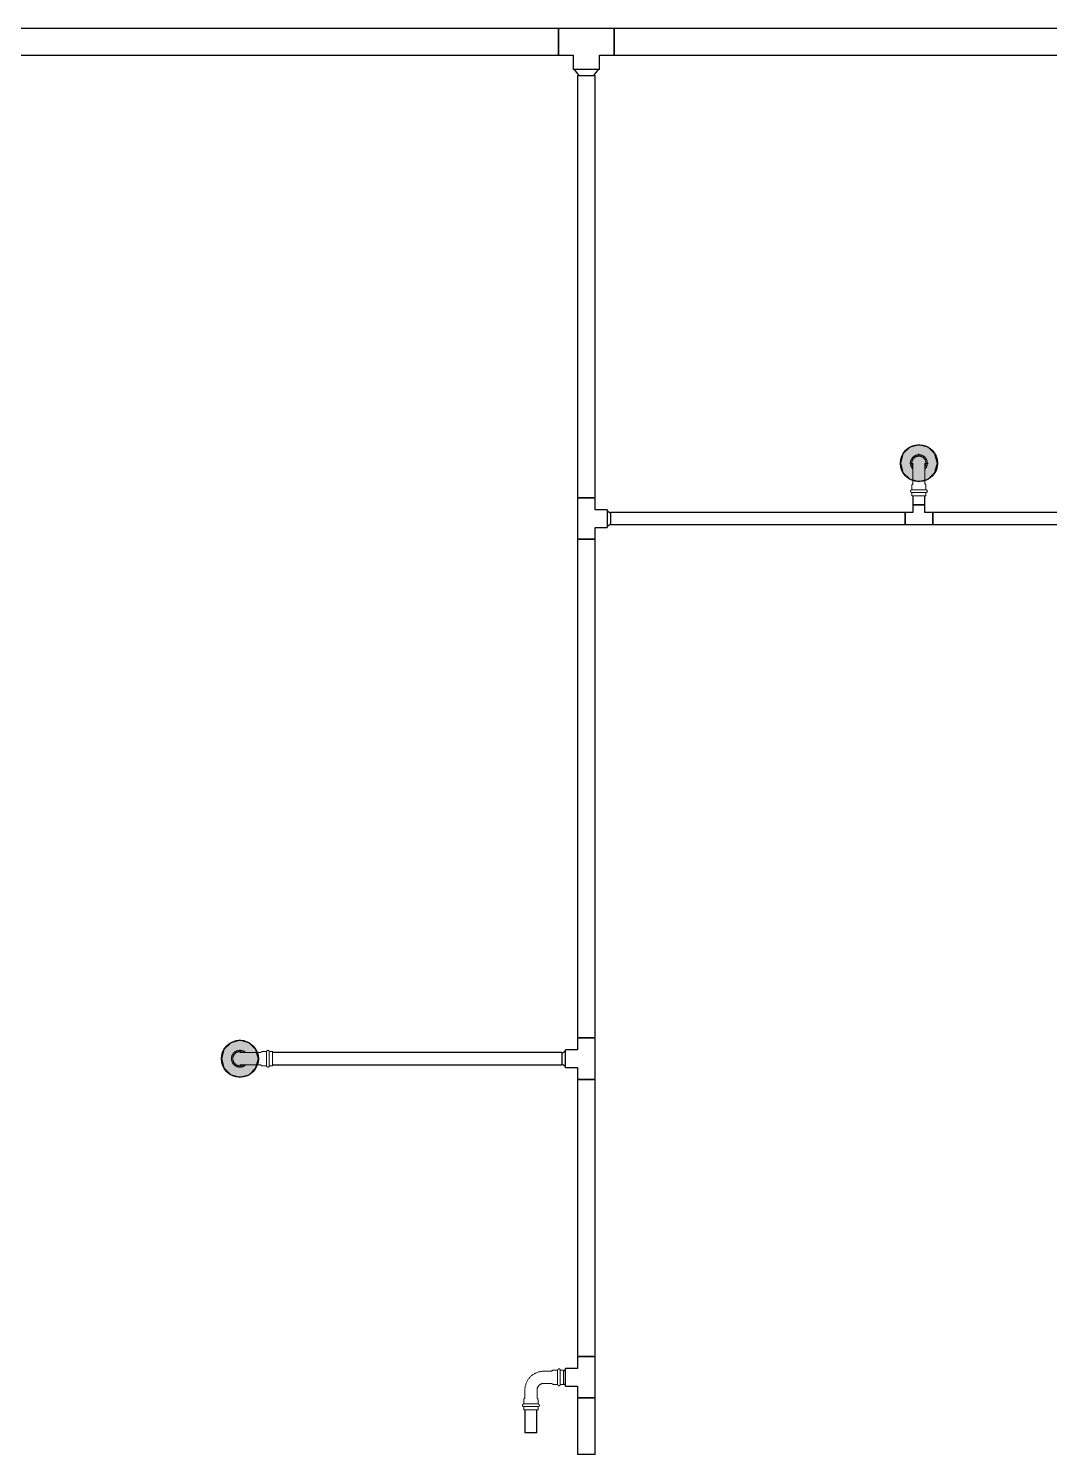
# Model space of a CAD drawing. Header units: inches. Extents: x -3327 to -1, y 8 to 1328.
# Drawn here: x -1012 to -901.5, y 119 to 273.4 of the extents above; entities that cross this region are included whole.
import ezdxf

# ---------------------------------------------------------------- set-up
doc = ezdxf.new("R2010")
doc.units = ezdxf.units.IN
doc.header["$MEASUREMENT"] = 0
doc.layers.add('P-PIPE', color=3, linetype='Continuous', lineweight=9)
doc.layers.add('X - REF - FP', color=7, linetype='Continuous', true_color=0xb90000)

# ---------------------------------------------------------------- blocks, each defined once
blk = doc.blocks.new('Victaulic-VicPress316-Elbow 90-45deg Style P568_P571 - Standard-V1-SECOND LEVEL')
at = {"layer": 'P-PIPE'}
for p, q in [((-0.77, 3.52), (-0.77, 3.18)), ((0.77, 3.52), (-0.77, 3.52)), ((-0.77, 3.18), (0.77, 3.18)), ((0.77, 3.18), (0.77, 3.52)), ((-0.77, 2.89), (-0.77, 2.44)), ((-0.77, 2.89), (0.77, 2.89)), ((-0.66, 2.28), (-0.66, 1.39)), ((0.66, 1.39), (0.66, 2.28)), ((0.77, 2.44), (0.77, 2.89)), ((-3.18, 0.77), (-3.52, 0.77)), ((-3.52, 0.77), (-3.52, -0.77)), ((-3.18, -0.77), (-3.18, 0.77)), ((-2.44, 0.77), (-2.89, 0.77)), ((-2.89, -0.77), (-2.89, 0.77)), ((-1.39, 0.66), (-2.28, 0.66)), ((-3.52, -0.77), (-3.18, -0.77)), ((-2.89, -0.77), (-2.44, -0.77)), ((-2.28, -0.66), (-1.39, -0.66))]:
    blk.add_line(p, q, dxfattribs=at)
at = {"layer": 'P-PIPE', "flags": 128}
for points in [[(-0.77, 2.89), (-0.77, 2.89), (-0.78, 2.89), (-0.78, 2.89), (-0.79, 2.89), (-0.8, 2.89), (-0.8, 2.89), (-0.81, 2.9), (-0.81, 2.9), (-0.82, 2.9), (-0.82, 2.9), (-0.83, 2.9), (-0.83, 2.91), (-0.84, 2.91), (-0.84, 2.91), (-0.85, 2.92), (-0.85, 2.92), (-0.86, 2.92), (-0.86, 2.93), (-0.87, 2.93), (-0.87, 2.93), (-0.87, 2.94), (-0.88, 2.94), (-0.88, 2.95), (-0.89, 2.95), (-0.89, 2.96), (-0.89, 2.96), (-0.89, 2.97), (-0.9, 2.97), (-0.9, 2.98), (-0.9, 2.98), (-0.9, 2.99), (-0.91, 2.99), (-0.91, 3), (-0.91, 3.01), (-0.91, 3.01), (-0.91, 3.02), (-0.91, 3.02), (-0.91, 3.03), (-0.91, 3.03), (-0.91, 3.04), (-0.91, 3.05), (-0.91, 3.05), (-0.91, 3.06), (-0.91, 3.06), (-0.91, 3.07), (-0.91, 3.07), (-0.91, 3.08), (-0.9, 3.09), (-0.9, 3.09), (-0.9, 3.1), (-0.9, 3.1), (-0.89, 3.11), (-0.89, 3.11), (-0.89, 3.12), (-0.88, 3.12), (-0.88, 3.13), (-0.88, 3.13), (-0.87, 3.14), (-0.87, 3.14), (-0.86, 3.14), (-0.86, 3.15), (-0.86, 3.15), (-0.85, 3.15), (-0.85, 3.16), (-0.84, 3.16), (-0.84, 3.16), (-0.83, 3.17), (-0.83, 3.17), (-0.82, 3.17), (-0.82, 3.17), (-0.81, 3.17), (-0.8, 3.18), (-0.8, 3.18), (-0.79, 3.18), (-0.79, 3.18), (-0.78, 3.18), (-0.78, 3.18), (-0.77, 3.18), (-0.77, 3.18)], [(0.77, 3.18), (0.77, 3.18), (0.76, 3.18), (0.76, 3.18), (0.76, 3.18), (0.75, 3.18), (0.74, 3.18), (0.74, 3.18), (0.73, 3.18), (0.72, 3.18), (0.71, 3.18), (0.69, 3.18), (0.68, 3.18), (0.67, 3.18), (0.65, 3.18), (0.63, 3.18), (0.61, 3.18), (0.6, 3.18), (0.58, 3.18), (0.56, 3.18), (0.53, 3.18), (0.51, 3.18), (0.49, 3.18), (0.46, 3.18), (0.44, 3.18), (0.41, 3.18), (0.39, 3.18), (0.36, 3.18), (0.33, 3.18), (0.31, 3.18), (0.28, 3.18), (0.25, 3.18), (0.22, 3.18), (0.19, 3.18), (0.16, 3.18), (0.13, 3.18), (0.1, 3.18), (0.07, 3.18), (0.04, 3.18), (0.01, 3.18), (-0.02, 3.18), (-0.05, 3.18), (-0.08, 3.18), (-0.11, 3.18), (-0.14, 3.18), (-0.17, 3.18), (-0.2, 3.18), (-0.23, 3.18), (-0.26, 3.18), (-0.29, 3.18), (-0.32, 3.18), (-0.35, 3.18), (-0.37, 3.18), (-0.4, 3.18), (-0.43, 3.18), (-0.45, 3.18), (-0.48, 3.18), (-0.5, 3.18), (-0.52, 3.18), (-0.54, 3.18), (-0.57, 3.18), (-0.59, 3.18), (-0.6, 3.18), (-0.62, 3.18), (-0.64, 3.18), (-0.66, 3.18), (-0.67, 3.18), (-0.69, 3.18), (-0.7, 3.18), (-0.71, 3.18), (-0.72, 3.18), (-0.73, 3.18), (-0.74, 3.18), (-0.75, 3.18), (-0.75, 3.18), (-0.76, 3.18), (-0.76, 3.18), (-0.77, 3.18), (-0.77, 3.18), (-0.77, 3.18)], [(-0.77, 3.18), (-0.77, 3.18), (-0.76, 3.18), (-0.76, 3.18), (-0.76, 3.18), (-0.75, 3.18), (-0.74, 3.18), (-0.74, 3.18), (-0.73, 3.18)], [(0.72, 3.18), (0.73, 3.18), (0.74, 3.18), (0.75, 3.18), (0.75, 3.18), (0.76, 3.18), (0.76, 3.18), (0.77, 3.18), (0.77, 3.18), (0.77, 3.18)], [(0.77, 3.18), (0.77, 3.18), (0.78, 3.18), (0.78, 3.18), (0.79, 3.18), (0.8, 3.18), (0.8, 3.18), (0.81, 3.18), (0.81, 3.17), (0.82, 3.17), (0.82, 3.17), (0.83, 3.17), (0.83, 3.17), (0.84, 3.16), (0.84, 3.16), (0.85, 3.16), (0.85, 3.15), (0.86, 3.15), (0.86, 3.15), (0.87, 3.14), (0.87, 3.14), (0.87, 3.13), (0.88, 3.13), (0.88, 3.12), (0.89, 3.12), (0.89, 3.11), (0.89, 3.11), (0.89, 3.1), (0.9, 3.1), (0.9, 3.09), (0.9, 3.09), (0.9, 3.08), (0.91, 3.08), (0.91, 3.07), (0.91, 3.07), (0.91, 3.06), (0.91, 3.05), (0.91, 3.05), (0.91, 3.04), (0.91, 3.04), (0.91, 3.03), (0.91, 3.03), (0.91, 3.02), (0.91, 3.01), (0.91, 3.01), (0.91, 3), (0.91, 3), (0.91, 2.99), (0.9, 2.99), (0.9, 2.98), (0.9, 2.98), (0.9, 2.97), (0.89, 2.97), (0.89, 2.96), (0.89, 2.96), (0.88, 2.95), (0.88, 2.95), (0.88, 2.94), (0.87, 2.94), (0.87, 2.93), (0.86, 2.93), (0.86, 2.92), (0.86, 2.92), (0.85, 2.92), (0.85, 2.91), (0.84, 2.91), (0.84, 2.91), (0.83, 2.91), (0.83, 2.9), (0.82, 2.9), (0.82, 2.9), (0.81, 2.9), (0.8, 2.9), (0.8, 2.89), (0.79, 2.89), (0.79, 2.89), (0.78, 2.89), (0.78, 2.89), (0.77, 2.89), (0.77, 2.89)], [(-0.77, 2.89), (-0.77, 2.89), (-0.76, 2.89), (-0.76, 2.89), (-0.76, 2.89), (-0.75, 2.89), (-0.74, 2.89), (-0.74, 2.89), (-0.73, 2.89), (-0.72, 2.89), (-0.71, 2.89), (-0.69, 2.89), (-0.68, 2.89), (-0.67, 2.89), (-0.65, 2.89), (-0.63, 2.89), (-0.61, 2.89), (-0.6, 2.89), (-0.58, 2.89), (-0.56, 2.89), (-0.53, 2.89), (-0.51, 2.89), (-0.49, 2.89), (-0.46, 2.89), (-0.44, 2.89), (-0.41, 2.89), (-0.39, 2.89), (-0.36, 2.89), (-0.33, 2.89), (-0.31, 2.89), (-0.28, 2.89), (-0.25, 2.89), (-0.22, 2.89), (-0.19, 2.89), (-0.16, 2.89), (-0.13, 2.89), (-0.1, 2.89), (-0.07, 2.89), (-0.04, 2.89), (-0.01, 2.89), (0.02, 2.89), (0.05, 2.89), (0.08, 2.89), (0.11, 2.89), (0.14, 2.89), (0.17, 2.89), (0.2, 2.89), (0.23, 2.89), (0.26, 2.89), (0.29, 2.89), (0.32, 2.89), (0.35, 2.89), (0.37, 2.89), (0.4, 2.89), (0.43, 2.89), (0.45, 2.89), (0.48, 2.89), (0.5, 2.89), (0.52, 2.89), (0.54, 2.89), (0.57, 2.89), (0.59, 2.89), (0.6, 2.89), (0.62, 2.89), (0.64, 2.89), (0.66, 2.89), (0.67, 2.89), (0.69, 2.89), (0.7, 2.89), (0.71, 2.89), (0.72, 2.89), (0.73, 2.89), (0.74, 2.89), (0.75, 2.89), (0.75, 2.89), (0.76, 2.89), (0.76, 2.89), (0.77, 2.89), (0.77, 2.89), (0.77, 2.89)], [(-0.72, 2.89), (-0.73, 2.89), (-0.74, 2.89), (-0.75, 2.89), (-0.75, 2.89), (-0.76, 2.89), (-0.76, 2.89), (-0.77, 2.89), (-0.77, 2.89), (-0.77, 2.89)], [(-0.66, 2.22), (-0.67, 2.23), (-0.67, 2.23), (-0.68, 2.24), (-0.69, 2.25), (-0.7, 2.26), (-0.7, 2.27), (-0.71, 2.27), (-0.72, 2.28), (-0.72, 2.29), (-0.73, 2.3), (-0.73, 2.31), (-0.74, 2.32), (-0.74, 2.33), (-0.75, 2.34), (-0.75, 2.35), (-0.76, 2.36), (-0.76, 2.37), (-0.76, 2.38), (-0.76, 2.39), (-0.76, 2.4), (-0.77, 2.42), (-0.77, 2.43), (-0.77, 2.44), (-0.77, 2.44)], [(0.77, 2.44), (0.77, 2.43), (0.77, 2.42), (0.76, 2.41), (0.76, 2.4), (0.76, 2.38), (0.76, 2.37), (0.76, 2.36), (0.75, 2.35), (0.75, 2.34), (0.74, 2.33), (0.74, 2.32), (0.74, 2.31), (0.73, 2.3), (0.72, 2.29), (0.72, 2.29), (0.71, 2.28), (0.71, 2.27), (0.7, 2.26), (0.69, 2.25), (0.68, 2.24), (0.68, 2.24), (0.67, 2.23), (0.66, 2.22), (0.66, 2.22)], [(0.77, 2.89), (0.77, 2.89), (0.76, 2.89), (0.76, 2.89), (0.76, 2.89), (0.75, 2.89), (0.74, 2.89), (0.74, 2.89), (0.73, 2.89)], [(-3.18, 0.77), (-3.18, 0.77), (-3.18, 0.78), (-3.18, 0.78), (-3.18, 0.79), (-3.18, 0.8), (-3.18, 0.8), (-3.18, 0.81), (-3.17, 0.81), (-3.17, 0.82), (-3.17, 0.82), (-3.17, 0.83), (-3.17, 0.83), (-3.16, 0.84), (-3.16, 0.84), (-3.16, 0.85), (-3.15, 0.85), (-3.15, 0.86), (-3.15, 0.86), (-3.14, 0.87), (-3.14, 0.87), (-3.13, 0.87), (-3.13, 0.88), (-3.12, 0.88), (-3.12, 0.89), (-3.11, 0.89), (-3.11, 0.89), (-3.1, 0.89), (-3.1, 0.9), (-3.09, 0.9), (-3.09, 0.9), (-3.08, 0.9), (-3.08, 0.91), (-3.07, 0.91), (-3.07, 0.91), (-3.06, 0.91), (-3.05, 0.91), (-3.05, 0.91), (-3.04, 0.91), (-3.04, 0.91), (-3.03, 0.91), (-3.03, 0.91), (-3.02, 0.91), (-3.01, 0.91), (-3.01, 0.91), (-3, 0.91), (-3, 0.91), (-2.99, 0.91), (-2.99, 0.9), (-2.98, 0.9), (-2.98, 0.9), (-2.97, 0.9), (-2.97, 0.89), (-2.96, 0.89), (-2.96, 0.89), (-2.95, 0.88), (-2.95, 0.88), (-2.94, 0.88), (-2.94, 0.87), (-2.93, 0.87), (-2.93, 0.86), (-2.92, 0.86), (-2.92, 0.86), (-2.92, 0.85), (-2.91, 0.85), (-2.91, 0.84), (-2.91, 0.84), (-2.91, 0.83), (-2.9, 0.83), (-2.9, 0.82), (-2.9, 0.82), (-2.9, 0.81), (-2.9, 0.8), (-2.89, 0.8), (-2.89, 0.79), (-2.89, 0.79), (-2.89, 0.78), (-2.89, 0.78), (-2.89, 0.77), (-2.89, 0.77)], [(-3.18, 0.77), (-3.18, 0.77), (-3.18, 0.76), (-3.18, 0.76), (-3.18, 0.76), (-3.18, 0.75), (-3.18, 0.74), (-3.18, 0.74), (-3.18, 0.73), (-3.18, 0.72), (-3.18, 0.71), (-3.18, 0.69), (-3.18, 0.68), (-3.18, 0.67), (-3.18, 0.65), (-3.18, 0.63), (-3.18, 0.61), (-3.18, 0.6), (-3.18, 0.58), (-3.18, 0.56), (-3.18, 0.53), (-3.18, 0.51), (-3.18, 0.49), (-3.18, 0.46), (-3.18, 0.44), (-3.18, 0.41), (-3.18, 0.39), (-3.18, 0.36), (-3.18, 0.33), (-3.18, 0.31), (-3.18, 0.28), (-3.18, 0.25), (-3.18, 0.22), (-3.18, 0.19), (-3.18, 0.16), (-3.18, 0.13), (-3.18, 0.1), (-3.18, 0.07), (-3.18, 0.04), (-3.18, 0.01), (-3.18, -0.02), (-3.18, -0.05), (-3.18, -0.08), (-3.18, -0.11), (-3.18, -0.14), (-3.18, -0.17), (-3.18, -0.2), (-3.18, -0.23), (-3.18, -0.26), (-3.18, -0.29), (-3.18, -0.32), (-3.18, -0.35), (-3.18, -0.37), (-3.18, -0.4), (-3.18, -0.43), (-3.18, -0.45), (-3.18, -0.48), (-3.18, -0.5), (-3.18, -0.52), (-3.18, -0.54), (-3.18, -0.57), (-3.18, -0.59), (-3.18, -0.6), (-3.18, -0.62), (-3.18, -0.64), (-3.18, -0.66), (-3.18, -0.67), (-3.18, -0.69), (-3.18, -0.7), (-3.18, -0.71), (-3.18, -0.72), (-3.18, -0.73), (-3.18, -0.74), (-3.18, -0.75), (-3.18, -0.75), (-3.18, -0.76), (-3.18, -0.76), (-3.18, -0.77), (-3.18, -0.77), (-3.18, -0.77)], [(-3.18, 0.72), (-3.18, 0.73), (-3.18, 0.74), (-3.18, 0.75), (-3.18, 0.75), (-3.18, 0.76), (-3.18, 0.76), (-3.18, 0.77), (-3.18, 0.77), (-3.18, 0.77)], [(-2.89, -0.77), (-2.89, -0.77), (-2.89, -0.76), (-2.89, -0.76), (-2.89, -0.76), (-2.89, -0.75), (-2.89, -0.74), (-2.89, -0.74), (-2.89, -0.73), (-2.89, -0.72), (-2.89, -0.71), (-2.89, -0.69), (-2.89, -0.68), (-2.89, -0.67), (-2.89, -0.65), (-2.89, -0.63), (-2.89, -0.61), (-2.89, -0.6), (-2.89, -0.58), (-2.89, -0.56), (-2.89, -0.53), (-2.89, -0.51), (-2.89, -0.49), (-2.89, -0.46), (-2.89, -0.44), (-2.89, -0.41), (-2.89, -0.39), (-2.89, -0.36), (-2.89, -0.33), (-2.89, -0.31), (-2.89, -0.28), (-2.89, -0.25), (-2.89, -0.22), (-2.89, -0.19), (-2.89, -0.16), (-2.89, -0.13), (-2.89, -0.1), (-2.89, -0.07), (-2.89, -0.04), (-2.89, -0.01), (-2.89, 0.02), (-2.89, 0.05), (-2.89, 0.08), (-2.89, 0.11), (-2.89, 0.14), (-2.89, 0.17), (-2.89, 0.2), (-2.89, 0.23), (-2.89, 0.26), (-2.89, 0.29), (-2.89, 0.32), (-2.89, 0.35), (-2.89, 0.37), (-2.89, 0.4), (-2.89, 0.43), (-2.89, 0.45), (-2.89, 0.48), (-2.89, 0.5), (-2.89, 0.52), (-2.89, 0.54), (-2.89, 0.57), (-2.89, 0.59), (-2.89, 0.6), (-2.89, 0.62), (-2.89, 0.64), (-2.89, 0.66), (-2.89, 0.67), (-2.89, 0.69), (-2.89, 0.7), (-2.89, 0.71), (-2.89, 0.72), (-2.89, 0.73), (-2.89, 0.74), (-2.89, 0.75), (-2.89, 0.75), (-2.89, 0.76), (-2.89, 0.76), (-2.89, 0.77), (-2.89, 0.77), (-2.89, 0.77)], [(-2.89, 0.77), (-2.89, 0.77), (-2.89, 0.76), (-2.89, 0.76), (-2.89, 0.76), (-2.89, 0.75), (-2.89, 0.74), (-2.89, 0.74), (-2.89, 0.73)], [(-2.44, 0.77), (-2.43, 0.77), (-2.42, 0.77), (-2.41, 0.76), (-2.4, 0.76), (-2.38, 0.76), (-2.37, 0.76), (-2.36, 0.76), (-2.35, 0.75), (-2.34, 0.75), (-2.33, 0.74), (-2.32, 0.74), (-2.31, 0.74), (-2.3, 0.73), (-2.29, 0.72), (-2.29, 0.72), (-2.28, 0.71), (-2.27, 0.71), (-2.26, 0.7), (-2.25, 0.69), (-2.24, 0.68), (-2.24, 0.68), (-2.23, 0.67), (-2.22, 0.66), (-2.22, 0.66)], [(-0.66, 1.39), (-0.66, 1.36), (-0.66, 1.33), (-0.66, 1.3), (-0.67, 1.28), (-0.67, 1.25), (-0.68, 1.22), (-0.69, 1.19), (-0.69, 1.16), (-0.7, 1.13), (-0.72, 1.11), (-0.73, 1.08), (-0.74, 1.05), (-0.75, 1.03), (-0.77, 1), (-0.79, 0.98), (-0.8, 0.95), (-0.82, 0.93), (-0.84, 0.91), (-0.86, 0.89), (-0.88, 0.87), (-0.9, 0.85), (-0.92, 0.83), (-0.95, 0.81), (-0.97, 0.79), (-1, 0.77), (-1.02, 0.76), (-1.05, 0.74), (-1.07, 0.73), (-1.1, 0.72), (-1.13, 0.71), (-1.15, 0.7), (-1.18, 0.69), (-1.21, 0.68), (-1.24, 0.67), (-1.27, 0.67), (-1.3, 0.66), (-1.33, 0.66), (-1.36, 0.66), (-1.39, 0.66), (-1.39, 0.66)], [(-1.39, -0.66), (-1.31, -0.66), (-1.23, -0.65), (-1.15, -0.64), (-1.07, -0.63), (-0.99, -0.62), (-0.91, -0.6), (-0.83, -0.58), (-0.75, -0.55), (-0.67, -0.53), (-0.59, -0.5), (-0.52, -0.46), (-0.45, -0.43), (-0.37, -0.39), (-0.3, -0.34), (-0.24, -0.3), (-0.17, -0.25), (-0.1, -0.2), (-0.04, -0.15), (0.02, -0.09), (0.08, -0.04), (0.13, 0.02), (0.19, 0.09), (0.24, 0.15), (0.29, 0.22), (0.33, 0.29), (0.38, 0.35), (0.42, 0.43), (0.45, 0.5), (0.49, 0.57), (0.52, 0.65), (0.55, 0.73), (0.57, 0.81), (0.59, 0.88), (0.61, 0.96), (0.63, 1.04), (0.64, 1.13), (0.65, 1.21), (0.65, 1.29), (0.66, 1.37), (0.66, 1.39)], [(-3.18, -0.77), (-3.18, -0.77), (-3.18, -0.76), (-3.18, -0.76), (-3.18, -0.76), (-3.18, -0.75), (-3.18, -0.74), (-3.18, -0.74), (-3.18, -0.73)], [(-2.89, -0.77), (-2.89, -0.77), (-2.89, -0.78), (-2.89, -0.78), (-2.89, -0.79), (-2.89, -0.8), (-2.89, -0.8), (-2.9, -0.81), (-2.9, -0.81), (-2.9, -0.82), (-2.9, -0.82), (-2.9, -0.83), (-2.91, -0.83), (-2.91, -0.84), (-2.91, -0.84), (-2.92, -0.85), (-2.92, -0.85), (-2.92, -0.86), (-2.93, -0.86), (-2.93, -0.87), (-2.93, -0.87), (-2.94, -0.87), (-2.94, -0.88), (-2.95, -0.88), (-2.95, -0.89), (-2.96, -0.89), (-2.96, -0.89), (-2.97, -0.89), (-2.97, -0.9), (-2.98, -0.9), (-2.98, -0.9), (-2.99, -0.9), (-2.99, -0.91), (-3, -0.91), (-3.01, -0.91), (-3.01, -0.91), (-3.02, -0.91), (-3.02, -0.91), (-3.03, -0.91), (-3.03, -0.91), (-3.04, -0.91), (-3.05, -0.91), (-3.05, -0.91), (-3.06, -0.91), (-3.06, -0.91), (-3.07, -0.91), (-3.07, -0.91), (-3.08, -0.91), (-3.09, -0.9), (-3.09, -0.9), (-3.1, -0.9), (-3.1, -0.9), (-3.11, -0.89), (-3.11, -0.89), (-3.12, -0.89), (-3.12, -0.88), (-3.13, -0.88), (-3.13, -0.88), (-3.14, -0.87), (-3.14, -0.87), (-3.14, -0.86), (-3.15, -0.86), (-3.15, -0.86), (-3.15, -0.85), (-3.16, -0.85), (-3.16, -0.84), (-3.16, -0.84), (-3.17, -0.83), (-3.17, -0.83), (-3.17, -0.82), (-3.17, -0.82), (-3.17, -0.81), (-3.18, -0.8), (-3.18, -0.8), (-3.18, -0.79), (-3.18, -0.79), (-3.18, -0.78), (-3.18, -0.78), (-3.18, -0.77), (-3.18, -0.77)], [(-2.89, -0.72), (-2.89, -0.73), (-2.89, -0.74), (-2.89, -0.75), (-2.89, -0.75), (-2.89, -0.76), (-2.89, -0.76), (-2.89, -0.77), (-2.89, -0.77), (-2.89, -0.77)], [(-2.22, -0.66), (-2.23, -0.67), (-2.23, -0.67), (-2.24, -0.68), (-2.25, -0.69), (-2.26, -0.7), (-2.27, -0.7), (-2.27, -0.71), (-2.28, -0.72), (-2.29, -0.72), (-2.3, -0.73), (-2.31, -0.73), (-2.32, -0.74), (-2.33, -0.74), (-2.34, -0.75), (-2.35, -0.75), (-2.36, -0.76), (-2.37, -0.76), (-2.38, -0.76), (-2.39, -0.76), (-2.4, -0.76), (-2.42, -0.77), (-2.43, -0.77), (-2.44, -0.77), (-2.44, -0.77)]]:
    blk.add_lwpolyline(points, dxfattribs=at)
blk = doc.blocks.new('Victaulic-VicPress316-Elbow 90-45deg Style P568_P571 - Standard-V2-SECOND LEVEL')
at = {"layer": 'P-PIPE'}
for p, q in [((-3203.7, 731.1), (-3203.7, 730.2)), ((-3202.39, 730.21), (-3202.39, 731.1)), ((-3203.81, 730.05), (-3203.81, 729.6)), ((-3203.05, 729.6), (-3203.81, 729.6)), ((-3203.81, 729.31), (-3203.81, 728.97)), ((-3203.05, 729.31), (-3203.81, 729.31)), ((-3203.81, 728.97), (-3203.05, 728.97)), ((-3202.28, 729.6), (-3203.05, 729.6)), ((-3202.28, 729.31), (-3203.05, 729.31)), ((-3203.05, 728.97), (-3202.28, 728.97)), ((-3202.28, 729.6), (-3202.28, 730.05)), ((-3202.28, 728.97), (-3202.28, 729.31))]:
    blk.add_line(p, q, dxfattribs=at)
at = {"layer": 'P-PIPE', "flags": 128}
for points in [[(-3203.05, 733.4), (-3203.08, 733.4), (-3203.12, 733.4), (-3203.16, 733.4), (-3203.19, 733.39), (-3203.23, 733.38), (-3203.26, 733.38), (-3203.3, 733.37), (-3203.33, 733.36), (-3203.37, 733.34), (-3203.4, 733.33), (-3203.43, 733.32), (-3203.47, 733.3), (-3203.5, 733.28), (-3203.53, 733.26), (-3203.56, 733.24), (-3203.59, 733.22), (-3203.62, 733.2), (-3203.65, 733.18), (-3203.67, 733.15), (-3203.7, 733.13), (-3203.73, 733.1), (-3203.75, 733.07), (-3203.77, 733.04), (-3203.79, 733.01), (-3203.81, 732.98), (-3203.83, 732.95), (-3203.85, 732.92), (-3203.87, 732.89), (-3203.88, 732.85), (-3203.9, 732.82), (-3203.91, 732.79), (-3203.92, 732.75), (-3203.93, 732.72), (-3203.94, 732.68), (-3203.94, 732.65), (-3203.95, 732.61), (-3203.95, 732.57), (-3203.96, 732.54), (-3203.96, 732.5), (-3203.96, 732.46), (-3203.96, 732.43), (-3203.95, 732.39), (-3203.95, 732.35), (-3203.94, 732.32), (-3203.93, 732.28), (-3203.93, 732.25), (-3203.91, 732.21), (-3203.9, 732.18), (-3203.89, 732.14), (-3203.88, 732.11), (-3203.86, 732.08), (-3203.84, 732.05), (-3203.82, 732.01), (-3203.8, 731.98), (-3203.78, 731.95), (-3203.76, 731.92), (-3203.74, 731.9), (-3203.71, 731.87)], [(-3203.05, 733.26), (-3203.08, 733.26), (-3203.11, 733.25), (-3203.14, 733.25), (-3203.17, 733.25), (-3203.2, 733.24), (-3203.23, 733.23), (-3203.26, 733.23), (-3203.29, 733.22), (-3203.32, 733.21), (-3203.34, 733.2), (-3203.37, 733.18), (-3203.4, 733.17), (-3203.43, 733.16), (-3203.45, 733.14), (-3203.48, 733.12), (-3203.5, 733.1), (-3203.53, 733.09), (-3203.55, 733.07), (-3203.57, 733.05), (-3203.6, 733.02), (-3203.62, 733), (-3203.64, 732.98), (-3203.66, 732.95), (-3203.67, 732.93), (-3203.69, 732.9), (-3203.71, 732.88), (-3203.72, 732.85), (-3203.74, 732.82), (-3203.75, 732.8), (-3203.76, 732.77), (-3203.77, 732.74), (-3203.78, 732.71), (-3203.79, 732.68), (-3203.8, 732.65), (-3203.8, 732.62), (-3203.81, 732.59), (-3203.81, 732.56), (-3203.81, 732.53), (-3203.81, 732.5), (-3203.81, 732.47), (-3203.81, 732.44), (-3203.81, 732.41), (-3203.8, 732.38), (-3203.8, 732.35), (-3203.79, 732.32), (-3203.78, 732.29), (-3203.78, 732.26), (-3203.77, 732.23), (-3203.76, 732.2), (-3203.74, 732.17), (-3203.73, 732.14), (-3203.72, 732.12), (-3203.7, 732.1)], [(-3203.7, 732.49), (-3203.7, 732.49), (-3203.7, 732.49), (-3203.7, 732.48), (-3203.7, 732.47), (-3203.7, 732.46), (-3203.7, 732.45), (-3203.7, 732.44), (-3203.7, 732.42), (-3203.7, 732.4), (-3203.7, 732.38), (-3203.7, 732.36), (-3203.7, 732.33), (-3203.7, 732.31), (-3203.7, 732.28), (-3203.7, 732.25), (-3203.7, 732.21), (-3203.7, 732.18), (-3203.7, 732.14), (-3203.7, 732.11), (-3203.7, 732.07), (-3203.7, 732.03), (-3203.7, 731.98), (-3203.7, 731.94), (-3203.7, 731.9), (-3203.7, 731.85), (-3203.7, 731.8), (-3203.7, 731.75), (-3203.7, 731.7), (-3203.7, 731.65), (-3203.7, 731.6), (-3203.7, 731.55), (-3203.7, 731.5), (-3203.7, 731.44), (-3203.7, 731.39), (-3203.7, 731.33), (-3203.7, 731.28), (-3203.7, 731.22), (-3203.7, 731.17), (-3203.7, 731.11), (-3203.7, 731.1)], [(-3202.39, 731.86), (-3202.37, 731.88), (-3202.34, 731.91), (-3202.32, 731.94), (-3202.3, 731.97), (-3202.28, 732), (-3202.26, 732.03), (-3202.24, 732.06), (-3202.23, 732.09), (-3202.21, 732.13), (-3202.2, 732.16), (-3202.18, 732.19), (-3202.17, 732.23), (-3202.16, 732.26), (-3202.15, 732.3), (-3202.15, 732.33), (-3202.14, 732.37), (-3202.14, 732.41), (-3202.14, 732.44), (-3202.13, 732.48), (-3202.13, 732.52), (-3202.14, 732.55), (-3202.14, 732.59), (-3202.14, 732.63), (-3202.15, 732.66), (-3202.16, 732.7), (-3202.17, 732.73), (-3202.18, 732.77), (-3202.19, 732.8), (-3202.2, 732.84), (-3202.22, 732.87), (-3202.23, 732.9), (-3202.25, 732.93), (-3202.27, 732.97), (-3202.29, 733), (-3202.31, 733.03), (-3202.33, 733.06), (-3202.35, 733.08), (-3202.38, 733.11), (-3202.4, 733.14), (-3202.43, 733.16), (-3202.46, 733.19), (-3202.49, 733.21), (-3202.51, 733.23), (-3202.55, 733.25), (-3202.58, 733.27), (-3202.61, 733.29), (-3202.64, 733.31), (-3202.67, 733.32), (-3202.71, 733.34), (-3202.74, 733.35), (-3202.78, 733.36), (-3202.81, 733.37), (-3202.85, 733.38), (-3202.88, 733.39), (-3202.92, 733.39), (-3202.95, 733.4), (-3202.99, 733.4), (-3203.03, 733.4), (-3203.05, 733.4)], [(-3202.39, 732.1), (-3202.37, 732.13), (-3202.36, 732.16), (-3202.34, 732.18), (-3202.33, 732.21), (-3202.32, 732.24), (-3202.31, 732.27), (-3202.3, 732.3), (-3202.3, 732.33), (-3202.29, 732.36), (-3202.29, 732.39), (-3202.28, 732.42), (-3202.28, 732.45), (-3202.28, 732.48), (-3202.28, 732.51), (-3202.28, 732.54), (-3202.28, 732.57), (-3202.29, 732.6), (-3202.29, 732.63), (-3202.3, 732.66), (-3202.31, 732.69), (-3202.32, 732.72), (-3202.33, 732.75), (-3202.34, 732.78), (-3202.35, 732.81), (-3202.36, 732.84), (-3202.38, 732.86), (-3202.39, 732.89), (-3202.41, 732.92), (-3202.43, 732.94), (-3202.44, 732.97), (-3202.46, 732.99), (-3202.48, 733.01), (-3202.51, 733.03), (-3202.53, 733.06), (-3202.55, 733.08), (-3202.58, 733.09), (-3202.6, 733.11), (-3202.62, 733.13), (-3202.65, 733.15), (-3202.68, 733.16), (-3202.7, 733.18), (-3202.73, 733.19), (-3202.76, 733.2), (-3202.79, 733.21), (-3202.82, 733.22), (-3202.85, 733.23), (-3202.88, 733.24), (-3202.91, 733.24), (-3202.94, 733.25), (-3202.97, 733.25), (-3203, 733.26), (-3203.03, 733.26), (-3203.05, 733.26)], [(-3202.39, 731.1), (-3202.39, 731.15), (-3202.39, 731.21), (-3202.39, 731.26), (-3202.39, 731.32), (-3202.39, 731.37), (-3202.39, 731.43), (-3202.39, 731.48), (-3202.39, 731.54), (-3202.39, 731.59), (-3202.39, 731.64), (-3202.39, 731.69), (-3202.39, 731.74), (-3202.39, 731.79), (-3202.39, 731.84), (-3202.39, 731.88), (-3202.39, 731.93), (-3202.39, 731.97), (-3202.39, 732.02), (-3202.39, 732.06), (-3202.39, 732.1), (-3202.39, 732.13), (-3202.39, 732.17), (-3202.39, 732.21), (-3202.39, 732.24), (-3202.39, 732.27), (-3202.39, 732.3), (-3202.39, 732.33), (-3202.39, 732.35), (-3202.39, 732.37), (-3202.39, 732.4), (-3202.39, 732.41), (-3202.39, 732.43), (-3202.39, 732.45), (-3202.39, 732.46), (-3202.39, 732.47), (-3202.39, 732.48), (-3202.39, 732.48), (-3202.39, 732.49), (-3202.39, 732.49), (-3202.39, 732.49)], [(-3203.81, 729.31), (-3203.82, 729.31), (-3203.82, 729.31), (-3203.83, 729.31), (-3203.84, 729.31), (-3203.84, 729.31), (-3203.85, 729.31), (-3203.85, 729.31), (-3203.86, 729.32), (-3203.86, 729.32), (-3203.87, 729.32), (-3203.87, 729.32), (-3203.88, 729.32), (-3203.88, 729.33), (-3203.89, 729.33), (-3203.89, 729.33), (-3203.9, 729.34), (-3203.9, 729.34), (-3203.91, 729.34), (-3203.91, 729.35), (-3203.92, 729.35), (-3203.92, 729.36), (-3203.92, 729.36), (-3203.93, 729.37), (-3203.93, 729.37), (-3203.93, 729.38), (-3203.94, 729.38), (-3203.94, 729.39), (-3203.94, 729.39), (-3203.95, 729.4), (-3203.95, 729.4), (-3203.95, 729.41), (-3203.95, 729.41), (-3203.95, 729.42), (-3203.95, 729.42), (-3203.96, 729.43), (-3203.96, 729.44), (-3203.96, 729.44), (-3203.96, 729.45), (-3203.96, 729.45), (-3203.96, 729.46), (-3203.96, 729.46), (-3203.96, 729.47), (-3203.96, 729.48), (-3203.96, 729.48), (-3203.95, 729.49), (-3203.95, 729.49), (-3203.95, 729.5), (-3203.95, 729.5), (-3203.95, 729.51), (-3203.94, 729.51), (-3203.94, 729.52), (-3203.94, 729.52), (-3203.94, 729.53), (-3203.93, 729.53), (-3203.93, 729.54), (-3203.93, 729.54), (-3203.92, 729.55), (-3203.92, 729.55), (-3203.92, 729.56), (-3203.91, 729.56), (-3203.91, 729.57), (-3203.9, 729.57), (-3203.9, 729.57), (-3203.89, 729.58), (-3203.89, 729.58), (-3203.88, 729.58), (-3203.88, 729.58), (-3203.87, 729.59), (-3203.87, 729.59), (-3203.86, 729.59), (-3203.86, 729.59), (-3203.85, 729.59), (-3203.84, 729.6), (-3203.84, 729.6), (-3203.83, 729.6), (-3203.83, 729.6), (-3203.82, 729.6), (-3203.82, 729.6), (-3203.81, 729.6)], [(-3203.81, 730.05), (-3203.81, 730.06), (-3203.81, 730.07), (-3203.81, 730.08), (-3203.81, 730.09), (-3203.81, 730.11), (-3203.8, 730.12), (-3203.8, 730.13), (-3203.8, 730.14), (-3203.8, 730.15), (-3203.79, 730.16), (-3203.79, 730.17), (-3203.78, 730.18), (-3203.78, 730.19), (-3203.77, 730.2), (-3203.76, 730.2), (-3203.76, 730.21), (-3203.75, 730.22), (-3203.74, 730.23), (-3203.74, 730.24), (-3203.73, 730.25), (-3203.72, 730.25), (-3203.71, 730.26), (-3203.71, 730.27), (-3203.7, 730.27)], [(-3203.05, 729.6), (-3203.08, 729.6), (-3203.11, 729.6), (-3203.14, 729.6), (-3203.17, 729.6), (-3203.2, 729.6), (-3203.23, 729.6), (-3203.26, 729.6), (-3203.29, 729.6), (-3203.32, 729.6), (-3203.34, 729.6), (-3203.37, 729.6), (-3203.4, 729.6), (-3203.43, 729.6), (-3203.45, 729.6), (-3203.48, 729.6), (-3203.5, 729.6), (-3203.53, 729.6), (-3203.55, 729.6), (-3203.57, 729.6), (-3203.6, 729.6), (-3203.62, 729.6), (-3203.64, 729.6), (-3203.66, 729.6), (-3203.67, 729.6), (-3203.69, 729.6), (-3203.71, 729.6), (-3203.72, 729.6), (-3203.74, 729.6), (-3203.75, 729.6), (-3203.76, 729.6), (-3203.77, 729.6), (-3203.78, 729.6), (-3203.79, 729.6), (-3203.8, 729.6), (-3203.8, 729.6), (-3203.81, 729.6), (-3203.81, 729.6), (-3203.81, 729.6), (-3203.81, 729.6), (-3203.81, 729.6)], [(-3203.81, 729.6), (-3203.81, 729.6), (-3203.81, 729.6), (-3203.81, 729.6), (-3203.8, 729.6), (-3203.8, 729.6), (-3203.79, 729.6), (-3203.78, 729.6), (-3203.77, 729.6)], [(-3203.77, 729.31), (-3203.78, 729.31), (-3203.79, 729.31), (-3203.8, 729.31), (-3203.8, 729.31), (-3203.81, 729.31), (-3203.81, 729.31), (-3203.81, 729.31), (-3203.81, 729.31), (-3203.81, 729.31)], [(-3203.81, 729.31), (-3203.81, 729.31), (-3203.81, 729.31), (-3203.81, 729.31), (-3203.8, 729.31), (-3203.8, 729.31), (-3203.79, 729.31), (-3203.78, 729.31), (-3203.77, 729.31), (-3203.76, 729.31), (-3203.75, 729.31), (-3203.74, 729.31), (-3203.73, 729.31), (-3203.71, 729.31), (-3203.7, 729.31), (-3203.68, 729.31), (-3203.66, 729.31), (-3203.64, 729.31), (-3203.62, 729.31), (-3203.6, 729.31), (-3203.58, 729.31), (-3203.56, 729.31), (-3203.53, 729.31), (-3203.51, 729.31), (-3203.49, 729.31), (-3203.46, 729.31), (-3203.43, 729.31), (-3203.41, 729.31), (-3203.38, 729.31), (-3203.35, 729.31), (-3203.32, 729.31), (-3203.29, 729.31), (-3203.27, 729.31), (-3203.24, 729.31), (-3203.21, 729.31), (-3203.18, 729.31), (-3203.15, 729.31), (-3203.12, 729.31), (-3203.08, 729.31), (-3203.05, 729.31), (-3203.05, 729.31)], [(-3202.28, 729.6), (-3202.28, 729.6), (-3202.28, 729.6), (-3202.29, 729.6), (-3202.29, 729.6), (-3202.29, 729.6), (-3202.3, 729.6), (-3202.31, 729.6), (-3202.32, 729.6), (-3202.33, 729.6), (-3202.34, 729.6), (-3202.35, 729.6), (-3202.37, 729.6), (-3202.38, 729.6), (-3202.4, 729.6), (-3202.41, 729.6), (-3202.43, 729.6), (-3202.45, 729.6), (-3202.47, 729.6), (-3202.49, 729.6), (-3202.51, 729.6), (-3202.53, 729.6), (-3202.56, 729.6), (-3202.58, 729.6), (-3202.61, 729.6), (-3202.63, 729.6), (-3202.66, 729.6), (-3202.68, 729.6), (-3202.71, 729.6), (-3202.74, 729.6), (-3202.77, 729.6), (-3202.8, 729.6), (-3202.83, 729.6), (-3202.86, 729.6), (-3202.89, 729.6), (-3202.92, 729.6), (-3202.95, 729.6), (-3202.98, 729.6), (-3203.01, 729.6), (-3203.04, 729.6), (-3203.05, 729.6)], [(-3203.05, 729.31), (-3203.02, 729.31), (-3202.98, 729.31), (-3202.95, 729.31), (-3202.92, 729.31), (-3202.89, 729.31), (-3202.86, 729.31), (-3202.83, 729.31), (-3202.8, 729.31), (-3202.78, 729.31), (-3202.75, 729.31), (-3202.72, 729.31), (-3202.69, 729.31), (-3202.67, 729.31), (-3202.64, 729.31), (-3202.61, 729.31), (-3202.59, 729.31), (-3202.56, 729.31), (-3202.54, 729.31), (-3202.52, 729.31), (-3202.5, 729.31), (-3202.48, 729.31), (-3202.46, 729.31), (-3202.44, 729.31), (-3202.42, 729.31), (-3202.4, 729.31), (-3202.39, 729.31), (-3202.37, 729.31), (-3202.36, 729.31), (-3202.34, 729.31), (-3202.33, 729.31), (-3202.32, 729.31), (-3202.31, 729.31), (-3202.3, 729.31), (-3202.3, 729.31), (-3202.29, 729.31), (-3202.29, 729.31), (-3202.28, 729.31), (-3202.28, 729.31), (-3202.28, 729.31), (-3202.28, 729.31)], [(-3202.39, 730.27), (-3202.38, 730.26), (-3202.37, 730.26), (-3202.36, 730.25), (-3202.36, 730.24), (-3202.35, 730.23), (-3202.34, 730.22), (-3202.33, 730.22), (-3202.33, 730.21), (-3202.32, 730.2), (-3202.32, 730.19), (-3202.31, 730.18), (-3202.31, 730.17), (-3202.3, 730.16), (-3202.3, 730.15), (-3202.29, 730.14), (-3202.29, 730.13), (-3202.29, 730.12), (-3202.29, 730.11), (-3202.28, 730.1), (-3202.28, 730.09), (-3202.28, 730.07), (-3202.28, 730.06), (-3202.28, 730.05), (-3202.28, 730.05)], [(-3202.32, 729.6), (-3202.31, 729.6), (-3202.3, 729.6), (-3202.3, 729.6), (-3202.29, 729.6), (-3202.29, 729.6), (-3202.28, 729.6), (-3202.28, 729.6), (-3202.28, 729.6), (-3202.28, 729.6)], [(-3202.28, 729.31), (-3202.28, 729.31), (-3202.28, 729.31), (-3202.29, 729.31), (-3202.29, 729.31), (-3202.29, 729.31), (-3202.3, 729.31), (-3202.31, 729.31), (-3202.32, 729.31)], [(-3202.28, 729.6), (-3202.27, 729.6), (-3202.27, 729.6), (-3202.26, 729.6), (-3202.26, 729.6), (-3202.25, 729.6), (-3202.24, 729.6), (-3202.24, 729.59), (-3202.23, 729.59), (-3202.23, 729.59), (-3202.22, 729.59), (-3202.22, 729.59), (-3202.21, 729.58), (-3202.21, 729.58), (-3202.2, 729.58), (-3202.2, 729.57), (-3202.19, 729.57), (-3202.19, 729.57), (-3202.18, 729.56), (-3202.18, 729.56), (-3202.18, 729.56), (-3202.17, 729.55), (-3202.17, 729.55), (-3202.16, 729.54), (-3202.16, 729.54), (-3202.16, 729.53), (-3202.15, 729.53), (-3202.15, 729.52), (-3202.15, 729.52), (-3202.15, 729.51), (-3202.14, 729.51), (-3202.14, 729.5), (-3202.14, 729.5), (-3202.14, 729.49), (-3202.14, 729.48), (-3202.14, 729.48), (-3202.14, 729.47), (-3202.13, 729.47), (-3202.13, 729.46), (-3202.13, 729.46), (-3202.13, 729.45), (-3202.13, 729.44), (-3202.13, 729.44), (-3202.14, 729.43), (-3202.14, 729.43), (-3202.14, 729.42), (-3202.14, 729.42), (-3202.14, 729.41), (-3202.14, 729.4), (-3202.14, 729.4), (-3202.15, 729.39), (-3202.15, 729.39), (-3202.15, 729.38), (-3202.16, 729.38), (-3202.16, 729.37), (-3202.16, 729.37), (-3202.17, 729.36), (-3202.17, 729.36), (-3202.17, 729.35), (-3202.18, 729.35), (-3202.18, 729.35), (-3202.19, 729.34), (-3202.19, 729.34), (-3202.19, 729.34), (-3202.2, 729.33), (-3202.2, 729.33), (-3202.21, 729.33), (-3202.21, 729.32), (-3202.22, 729.32), (-3202.23, 729.32), (-3202.23, 729.32), (-3202.24, 729.32), (-3202.24, 729.31), (-3202.25, 729.31), (-3202.25, 729.31), (-3202.26, 729.31), (-3202.26, 729.31), (-3202.27, 729.31), (-3202.28, 729.31), (-3202.28, 729.31)]]:
    blk.add_lwpolyline(points, dxfattribs=at)

msp = doc.modelspace()

# ---------------------------------------------------------------- hatches: boundary and pattern name
at = {"layer": 'X - REF - FP'}
h = msp.add_hatch(color=256, dxfattribs=at)
edge = h.paths.add_edge_path(flags=0)
edge.add_arc((-915.62, 226.36), 2, 0, 360)
for points in [[(-915.62, 224.36), (-914.62, 224.63), (-913.89, 225.36), (-913.62, 226.36), (-913.89, 227.36), (-914.62, 228.1), (-915.62, 228.36), (-916.62, 228.1), (-917.36, 227.36), (-917.62, 226.36), (-917.36, 225.36), (-916.62, 224.63)], [(-989.12, 159.86), (-988.12, 160.13), (-987.39, 160.86), (-987.12, 161.86), (-987.39, 162.86), (-988.12, 163.6), (-989.12, 163.86), (-990.12, 163.6), (-990.86, 162.86), (-991.12, 161.86), (-990.86, 160.86), (-990.12, 160.13)]]:
    msp.add_hatch(color=256, dxfattribs=at).paths.add_polyline_path(points, flags=0)
h = msp.add_hatch(color=256, dxfattribs=at)
edge = h.paths.add_edge_path(flags=0)
edge.add_arc((-989.12, 161.86), 2, 0, 360)

# ---------------------------------------------------------------- linework, layer by layer
for p, q in [((-954.62, 273.44), (-1069.63, 273.44)), ((-948.63, 273.44), (-954.62, 273.44)), ((-954.62, 273.44), (-954.62, 271.28)), ((-954.62, 273.25), (-954.62, 273.39)), ((-731.48, 273.44), (-948.63, 273.44)), ((-948.63, 271.28), (-948.63, 273.44)), ((-948.63, 273.39), (-948.63, 273.25)), ((-954.62, 273.02), (-954.62, 273.24)), ((-954.62, 272.72), (-954.62, 273.02)), ((-954.62, 272.37), (-954.62, 272.72)), ((-954.62, 271.63), (-954.62, 272.37)), ((-948.63, 273.24), (-948.63, 273.02)), ((-948.63, 273.02), (-948.63, 272.72)), ((-948.63, 272.72), (-948.63, 272.37)), ((-948.63, 272.37), (-948.63, 271.63)), ((-1069.63, 270.56), (-954.62, 270.56)), ((-954.62, 271.28), (-954.62, 271.63)), ((-954.62, 270.98), (-954.62, 271.28)), ((-954.62, 271.28), (-954.62, 270.56)), ((-954.62, 270.76), (-954.62, 270.98)), ((-954.62, 270.61), (-954.62, 270.75)), ((-954.62, 270.56), (-953.06, 270.56)), ((-953.06, 270.56), (-953.06, 269.01)), ((-950.19, 270.56), (-948.63, 270.56)), ((-950.19, 269.01), (-950.19, 270.56)), ((-948.63, 271.63), (-948.63, 271.28)), ((-948.63, 271.28), (-948.63, 270.98)), ((-948.63, 270.56), (-948.63, 271.28)), ((-948.63, 270.98), (-948.63, 270.76)), ((-948.63, 270.75), (-948.63, 270.61)), ((-948.63, 270.56), (-731.48, 270.56)), ((-950.19, 269.01), (-953.06, 269.01)), ((-952.94, 269.01), (-952.44, 268.35)), ((-950.81, 268.35), (-950.31, 269.01)), ((-952.58, 268.35), (-952.58, 222.61)), ((-952.58, 268.35), (-950.68, 268.35)), ((-950.68, 222.61), (-950.68, 268.35)), ((-917.36, 227.36), (-917.62, 226.36)), ((-916.62, 228.1), (-917.36, 227.36)), ((-915.62, 228.36), (-916.62, 228.1)), ((-914.62, 228.1), (-915.62, 228.36)), ((-915.62, 227.1), (-915.62, 227.36)), ((-913.89, 227.36), (-914.62, 228.1)), ((-913.62, 226.36), (-913.89, 227.36)), ((-917.62, 226.36), (-917.36, 225.36)), ((-916.62, 226.36), (-916.36, 226.36)), ((-914.89, 226.36), (-914.62, 226.36)), ((-913.89, 225.36), (-913.62, 226.36)), ((-917.36, 225.36), (-916.62, 224.63)), ((-916.62, 224.63), (-915.62, 224.36)), ((-915.62, 224.36), (-914.62, 224.63)), ((-914.62, 224.63), (-913.89, 225.36)), ((-952.58, 222.61), (-952.58, 218.12)), ((-952.58, 222.61), (-950.67, 222.61)), ((-952.3, 222.61), (-952.45, 222.61)), ((-952.1, 222.61), (-952.3, 222.61)), ((-951.87, 222.61), (-952.1, 222.61)), ((-951.38, 222.61), (-951.87, 222.61)), ((-951.15, 222.61), (-951.38, 222.61)), ((-950.95, 222.61), (-951.15, 222.61)), ((-950.8, 222.61), (-950.95, 222.61)), ((-950.67, 221.32), (-950.67, 222.61)), ((-916.28, 222.84), (-916.28, 221.86)), ((-914.97, 221.86), (-914.97, 222.84)), ((-949.38, 221.32), (-950.67, 221.32)), ((-949.38, 221.32), (-949.38, 219.41)), ((-948.97, 220.93), (-949.38, 221.18)), ((-917.12, 221.02), (-948.97, 221.02)), ((-948.97, 219.71), (-948.97, 221.02)), ((-917.12, 221.02), (-917.12, 219.71)), ((-916.28, 221.02), (-917.12, 221.02)), ((-917.12, 221), (-917.12, 221.02)), ((-917.12, 220.93), (-917.12, 221)), ((-917.12, 220.83), (-917.12, 220.93)), ((-914.97, 221.86), (-916.28, 221.86)), ((-916.28, 221.86), (-916.28, 221.02)), ((-916.28, 221.86), (-916.26, 221.86)), ((-916.26, 221.86), (-916.19, 221.86)), ((-916.19, 221.86), (-916.09, 221.86)), ((-916.09, 221.86), (-915.95, 221.86)), ((-915.95, 221.86), (-915.8, 221.86)), ((-915.8, 221.86), (-915.45, 221.86)), ((-915.45, 221.86), (-915.3, 221.86)), ((-915.3, 221.86), (-915.16, 221.86)), ((-915.16, 221.86), (-915.06, 221.86)), ((-915.06, 221.86), (-914.99, 221.86)), ((-914.99, 221.86), (-914.97, 221.86)), ((-914.97, 221.02), (-914.97, 221.86)), ((-914.13, 221.02), (-914.97, 221.02)), ((-914.13, 221.02), (-914.13, 221)), ((-863.15, 221.02), (-914.13, 221.02)), ((-914.13, 219.71), (-914.13, 221.02)), ((-914.13, 221), (-914.13, 220.93)), ((-914.13, 220.93), (-914.13, 220.83)), ((-950.67, 218.12), (-950.67, 219.41)), ((-950.67, 219.41), (-949.38, 219.41)), ((-949.38, 219.55), (-948.97, 219.8)), ((-948.97, 219.71), (-917.12, 219.71)), ((-917.12, 220.69), (-917.12, 220.83)), ((-917.12, 220.54), (-917.12, 220.69)), ((-917.12, 220.19), (-917.12, 220.54)), ((-917.12, 220.04), (-917.12, 220.19)), ((-917.12, 219.9), (-917.12, 220.04)), ((-917.12, 219.8), (-917.12, 219.9)), ((-917.12, 219.73), (-917.12, 219.8)), ((-917.12, 219.71), (-917.12, 219.73)), ((-917.12, 219.71), (-914.13, 219.71)), ((-914.13, 220.83), (-914.13, 220.69)), ((-914.13, 220.69), (-914.13, 220.54)), ((-914.13, 220.54), (-914.13, 220.19)), ((-914.13, 220.19), (-914.13, 220.04)), ((-914.13, 220.04), (-914.13, 219.9)), ((-914.13, 219.9), (-914.13, 219.8)), ((-914.13, 219.8), (-914.13, 219.73)), ((-914.13, 219.73), (-914.13, 219.71)), ((-914.13, 219.71), (-863.15, 219.71)), ((-950.67, 218.12), (-952.58, 218.12)), ((-952.58, 218.12), (-952.58, 164.11)), ((-952.45, 218.12), (-952.3, 218.12)), ((-952.3, 218.12), (-952.1, 218.12)), ((-952.1, 218.12), (-951.87, 218.12)), ((-951.87, 218.12), (-951.38, 218.12)), ((-951.38, 218.12), (-951.15, 218.12)), ((-951.15, 218.12), (-950.95, 218.12)), ((-950.95, 218.12), (-950.8, 218.12)), ((-950.68, 164.11), (-950.68, 218.12)), ((-989.12, 163.86), (-990.12, 163.6)), ((-988.12, 163.6), (-989.12, 163.86)), ((-952.58, 164.11), (-952.58, 162.82)), ((-952.58, 164.11), (-950.67, 164.11)), ((-952.3, 164.11), (-952.45, 164.11)), ((-952.1, 164.11), (-952.3, 164.11)), ((-951.87, 164.11), (-952.1, 164.11)), ((-951.38, 164.11), (-951.87, 164.11)), ((-951.15, 164.11), (-951.38, 164.11)), ((-950.95, 164.11), (-951.15, 164.11)), ((-950.8, 164.11), (-950.95, 164.11)), ((-950.67, 159.62), (-950.67, 164.11)), ((-990.86, 162.86), (-991.12, 161.86)), ((-990.12, 163.6), (-990.86, 162.86)), ((-987.39, 162.86), (-988.12, 163.6)), ((-987.12, 161.86), (-987.39, 162.86)), ((-954.28, 162.52), (-985.61, 162.52)), ((-953.87, 162.68), (-954.28, 162.43)), ((-954.28, 162.52), (-954.28, 161.21)), ((-952.58, 162.82), (-953.87, 162.82)), ((-953.87, 160.91), (-953.87, 162.82)), ((-991.12, 161.86), (-990.86, 160.86)), ((-990.86, 160.86), (-990.12, 160.13)), ((-988.12, 160.13), (-987.39, 160.86)), ((-987.39, 160.86), (-987.12, 161.86)), ((-985.61, 161.21), (-954.28, 161.21)), ((-954.28, 161.3), (-953.87, 161.05)), ((-953.87, 160.91), (-952.58, 160.91)), ((-952.58, 160.91), (-952.58, 159.62)), ((-990.12, 160.13), (-989.12, 159.86)), ((-989.12, 159.86), (-988.12, 160.13)), ((-950.67, 159.62), (-952.58, 159.62)), ((-952.58, 159.62), (-952.58, 129.61)), ((-952.45, 159.62), (-952.3, 159.62)), ((-952.3, 159.62), (-952.1, 159.62)), ((-952.1, 159.62), (-951.87, 159.62)), ((-951.87, 159.62), (-951.38, 159.62)), ((-951.38, 159.62), (-951.15, 159.62)), ((-951.15, 159.62), (-950.95, 159.62)), ((-950.95, 159.62), (-950.8, 159.62)), ((-950.68, 129.61), (-950.68, 159.62)), ((-952.58, 128.32), (-953.87, 128.32)), ((-953.87, 126.41), (-953.87, 128.32)), ((-952.58, 129.61), (-952.58, 128.32)), ((-952.58, 129.61), (-950.67, 129.61)), ((-952.3, 129.61), (-952.45, 129.61)), ((-952.1, 129.61), (-952.3, 129.61)), ((-951.87, 129.61), (-952.1, 129.61)), ((-951.38, 129.61), (-951.87, 129.61)), ((-951.15, 129.61), (-951.38, 129.61)), ((-950.95, 129.61), (-951.15, 129.61)), ((-950.8, 129.61), (-950.95, 129.61)), ((-950.67, 125.12), (-950.67, 129.61)), ((-953.87, 128.18), (-954.11, 128.03)), ((-954.11, 126.7), (-953.87, 126.55)), ((-953.87, 126.41), (-952.58, 126.41)), ((-952.58, 126.41), (-952.58, 125.12)), ((-952.58, 125.12), (-952.58, 119)), ((-950.67, 125.12), (-952.58, 125.12)), ((-952.45, 125.12), (-952.3, 125.12)), ((-952.3, 125.12), (-952.1, 125.12)), ((-952.1, 125.12), (-951.87, 125.12)), ((-951.87, 125.12), (-951.38, 125.12)), ((-951.38, 125.12), (-951.15, 125.12)), ((-951.15, 125.12), (-950.95, 125.12)), ((-950.95, 125.12), (-950.8, 125.12)), ((-950.68, 119), (-950.68, 125.12)), ((-958.28, 123.84), (-958.28, 121.36)), ((-956.97, 121.36), (-956.97, 123.84)), ((-956.97, 121.36), (-958.28, 121.36)), ((-950.68, 119), (-952.58, 119))]:
    msp.add_line(p, q, dxfattribs=at)
for centre in [(-915.62, 226.36), (-989.12, 161.86)]:
    msp.add_circle(centre, 2, dxfattribs=at)

# ---------------------------------------------------------------- block references
msp.add_blockref('Victaulic-VicPress316-Elbow 90-45deg Style P568_P571 - Standard-V2-SECOND LEVEL', (2287.42, -506.13), dxfattribs=at)
for name, p, rotation in [('Victaulic-VicPress316-Elbow 90-45deg Style P568_P571 - Standard-V2-SECOND LEVEL', (-256.63, 3364.91), 90), ('Victaulic-VicPress316-Elbow 90-45deg Style P568_P571 - Standard-V1-SECOND LEVEL', (-957.62, 127.36), 180)]:
    msp.add_blockref(name, p, dxfattribs=dict(at, rotation=rotation))

doc.saveas('drawing.dxf')
